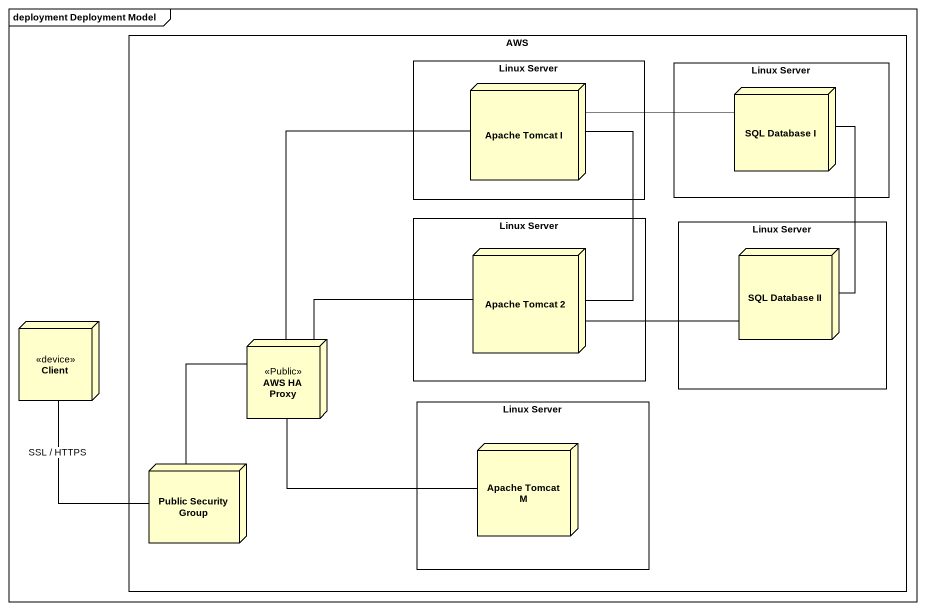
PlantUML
@startuml
mainframe deployment Deployment Model
rectangle AWS {
  rectangle "Linux Server" as Linux_Server {
    node "Apache Tomcat I" as Apache_Tomcat_I
  }
  rectangle "Linux Server" as Linux_Server_2 {
    node "SQL Database I" as SQL_Database_I
  }
  rectangle "Linux Server" as Linux_Server_3 {
    node "Apache Tomcat 2" as Apache_Tomcat_2
  }
  rectangle "Linux Server" as Linux_Server_4 {
    node "SQL Database II" as SQL_Database_II
  }
  node "AWS HA Proxy" as AWS_HA_Proxy <<Public>>
  rectangle "Linux Server" as Linux_Server_5 {
    node "Apache Tomcat M" as Apache_Tomcat_M
  }
  node "Public Security Group" as Public_Security_Group
}
node Client <<device>>
Apache_Tomcat_I -right- SQL_Database_I
SQL_Database_I -- SQL_Database_II
Apache_Tomcat_2 -up- Apache_Tomcat_I
Apache_Tomcat_2 -right- SQL_Database_II
Client -- Public_Security_Group : SSL / HTTPS
AWS_HA_Proxy -up- Apache_Tomcat_I
AWS_HA_Proxy -right- Apache_Tomcat_2
AWS_HA_Proxy -right- Apache_Tomcat_M
Public_Security_Group -up- AWS_HA_Proxy
@enduml
